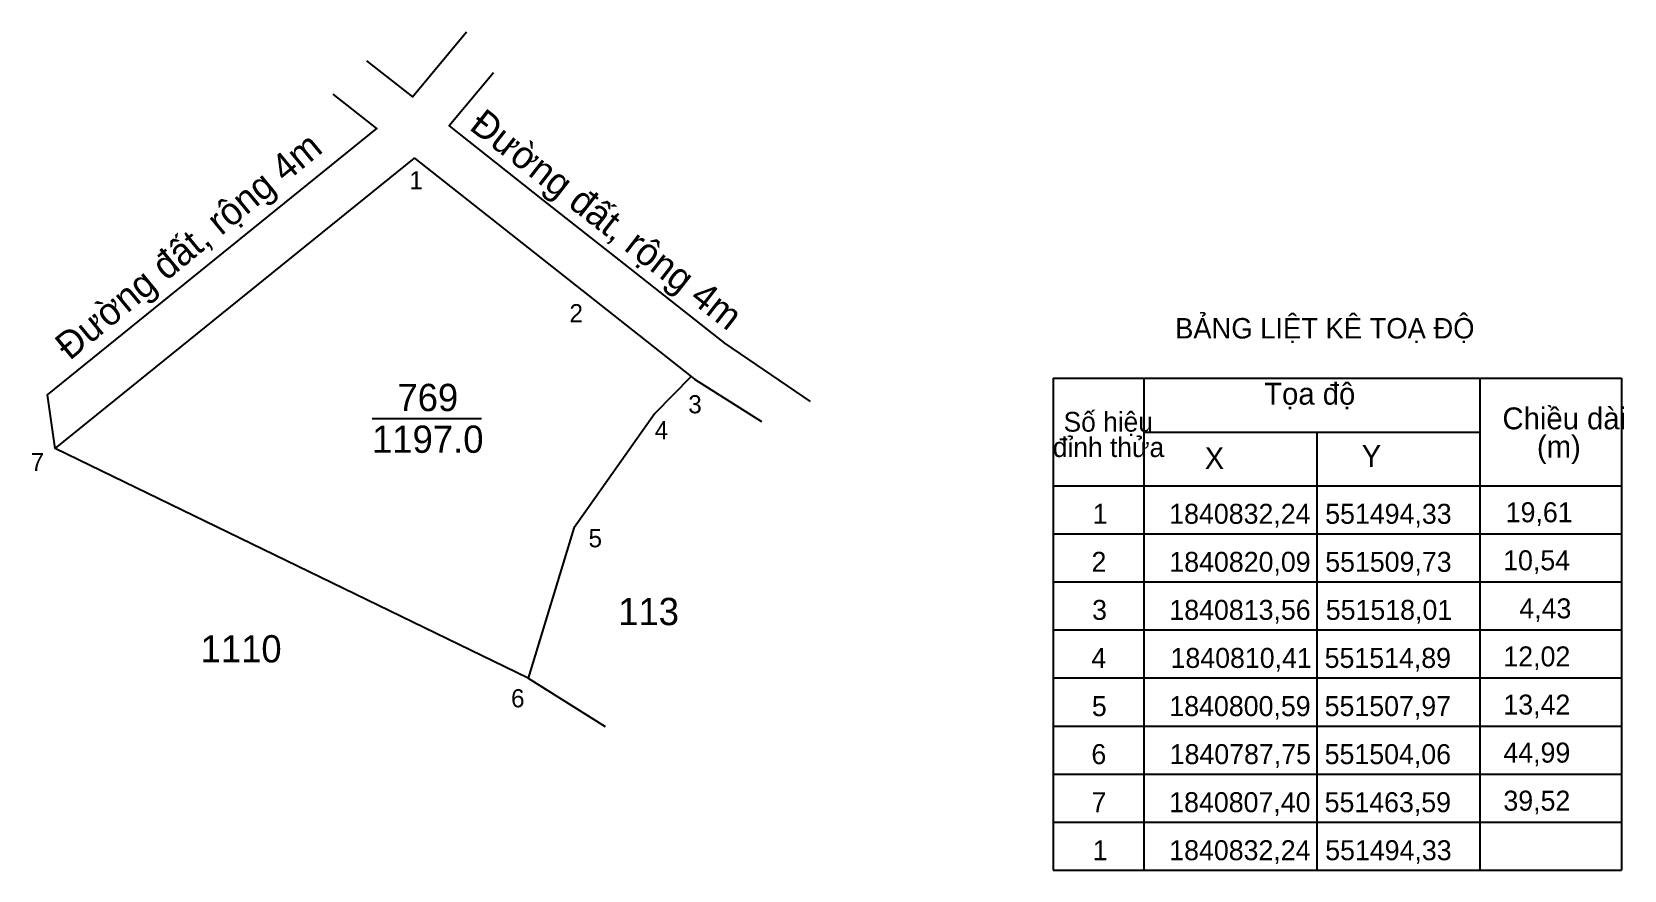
# Model space of a CAD drawing. Extents: x 551462 to 551598, y 1840771 to 1840843.
import ezdxf

# ---------------------------------------------------------------- set-up
doc = ezdxf.new("R2010")
doc.units = 0
doc.layers.add('Level 5', color=7, linetype='Continuous')

msp = doc.modelspace()

# ---------------------------------------------------------------- linework, layer by layer
at = {"layer": 'Level 5'}
for p, q in [((551548.96, 1840813.43), (551548.96, 1840771.34)), ((551548.96, 1840813.43), (551597.57, 1840813.43)), ((551556.72, 1840813.43), (551556.72, 1840771.34)), ((551585.48, 1840771.34), (551585.48, 1840813.43)), ((551597.57, 1840813.43), (551597.57, 1840771.34)), ((551490.7, 1840809.99), (551500.06, 1840809.99)), ((551556.72, 1840808.82), (551585.48, 1840808.82)), ((551571.51, 1840808.82), (551571.51, 1840771.34)), ((551548.96, 1840804.23), (551597.57, 1840804.23)), ((551548.96, 1840800.12), (551597.57, 1840800.12)), ((551548.96, 1840796.01), (551597.57, 1840796.01)), ((551548.96, 1840791.9), (551597.57, 1840791.9)), ((551504.06, 1840787.75), (551510.65, 1840783.62)), ((551548.96, 1840787.79), (551597.57, 1840787.79)), ((551548.96, 1840783.67), (551597.57, 1840783.67)), ((551548.96, 1840779.56), (551597.57, 1840779.56)), ((551548.96, 1840775.45), (551597.57, 1840775.45)), ((551548.96, 1840771.34), (551597.57, 1840771.34))]:
    msp.add_line(p, q, dxfattribs=at)
for points in [[(551490.24, 1840840.57), (551494.15, 1840837.48), (551498.78, 1840843.05)], [(551501.08, 1840839.56), (551497.29, 1840835), (551505.28, 1840828.69), (551512.21, 1840823.23), (551520.85, 1840816.41), (551528.18, 1840811.43)], [(551462.93, 1840812.01), (551465.47, 1840814.06), (551491.11, 1840834.78), (551487.39, 1840837.71)], [(551463.59, 1840807.4), (551462.93, 1840812.01), (551465.47, 1840814.06)], [(551518.01, 1840813.56), (551518.29, 1840813.34), (551524.01, 1840809.71)]]:
    msp.add_lwpolyline(points, dxfattribs=at)
msp.add_lwpolyline([(551504.06, 1840787.75), (551463.59, 1840807.4), (551494.33, 1840832.24), (551509.73, 1840820.09), (551518.01, 1840813.56), (551514.89, 1840810.41), (551507.97, 1840800.59)], close=True, dxfattribs=at)

# ---------------------------------------------------------------- texts
for rotation, p in [(322.0421, (551498.92, 1840834.77)), (39.5092, (551464.84, 1840814.88))]:
    msp.add_text('Đường đất, rộng 4m', height=2.3323, rotation=rotation, dxfattribs=at).set_placement(p)
for s, height, p in [('1', 1.55, (551493.89, 1840829.58)), ('2', 1.55, (551507.59, 1840818.21)), ('BẢNG LIỆT KÊ TOẠ ĐỘ', 1.7492, (551559.39, 1840816.82)), ('769', 2.332, (551492.87, 1840810.61)), ('3', 1.55, (551517.75, 1840810.42)), ('Tọa độ', 1.872, (551567.01, 1840811.16)), ('Số hiệu', 1.685, (551549.85, 1840808.85)), ('Chiều dài', 1.872, (551587.39, 1840809.05)), ('1197.0', 2.332, (551490.7, 1840807.04)), ('4', 1.55, (551514.88, 1840808.2)), ('đỉnh thửa', 1.685, (551548.93, 1840806.68)), ('(m)', 1.872, (551590.34, 1840806.64)), ('7', 1.55, (551461.5, 1840805.48)), ('X', 1.87, (551561.92, 1840805.65)), ('Y', 1.87, (551575.35, 1840805.84)), ('1', 1.71, (551552.34, 1840800.97)), ('1840832,24', 1.71, (551558.89, 1840800.97)), ('551494,33', 1.71, (551572.23, 1840800.97)), ('19,61', 1.71, (551587.67, 1840801.1)), ('5', 1.55, (551509.22, 1840798.96)), ('2', 1.71, (551552.24, 1840796.86)), ('1840820,09', 1.71, (551558.9, 1840796.86)), ('551509,73', 1.71, (551572.23, 1840796.86)), ('10,54', 1.71, (551587.45, 1840796.99)), ('113', 2.332, (551511.75, 1840792.3)), ('3', 1.71, (551552.29, 1840792.75)), ('1840813,56', 1.71, (551558.9, 1840792.75)), ('551518,01', 1.71, (551572.28, 1840792.75)), ('4,43', 1.71, (551588.83, 1840792.88)), ('1110', 2.332, (551476.03, 1840789.11)), ('4', 1.71, (551552.23, 1840788.64)), ('1840810,41', 1.71, (551559, 1840788.64)), ('551514,89', 1.71, (551572.18, 1840788.64)), ('12,02', 1.71, (551587.47, 1840788.77)), ('6', 1.55, (551502.59, 1840785.27)), ('5', 1.71, (551552.27, 1840784.52)), ('1840800,59', 1.71, (551558.9, 1840784.52)), ('551507,97', 1.71, (551572.18, 1840784.52)), ('13,42', 1.71, (551587.47, 1840784.65)), ('6', 1.71, (551552.23, 1840780.41)), ('1840787,75', 1.71, (551558.93, 1840780.41)), ('551504,06', 1.71, (551572.18, 1840780.41)), ('44,99', 1.71, (551587.47, 1840780.54)), ('7', 1.71, (551552.24, 1840776.3)), ('1840807,40', 1.71, (551558.89, 1840776.3)), ('551463,59', 1.71, (551572.18, 1840776.3)), ('39,52', 1.71, (551587.47, 1840776.43)), ('1', 1.71, (551552.34, 1840772.19)), ('1840832,24', 1.71, (551558.89, 1840772.19)), ('551494,33', 1.71, (551572.23, 1840772.19))]:
    msp.add_text(s, height=height, dxfattribs=at).set_placement(p)

doc.saveas('drawing.dxf')
